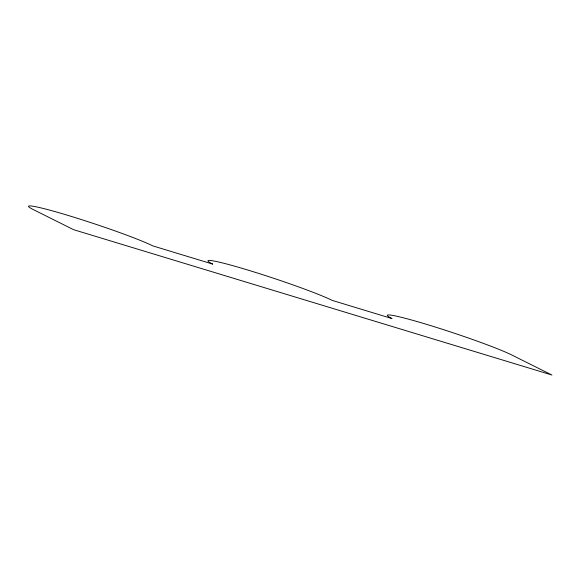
<?xml version="1.0" encoding="UTF-8"?>
<svg xmlns="http://www.w3.org/2000/svg" width="581" height="581" viewBox="0 0 581 581"><rect width="100%" height="100%" fill="white"/><g stroke="black" fill="none" stroke-linecap="round" stroke-linejoin="round"><path stroke-width="0.87" d="M212.653 264.072L152.861 245.908A67.962 4.147 18.4 0 0 68.87 215.667A67.962 4.147 18.4 0 0 33.277 209.574L73.613 229.691L551.95 375.028L511.614 354.911A67.962 4.147 18.4 0 0 427.616 324.677A67.962 4.147 18.4 0 0 392.03 318.577L332.238 300.406A67.962 4.147 18.4 0 0 248.24 270.172A67.962 4.147 18.4 0 0 212.653 264.072"/></g></svg>
